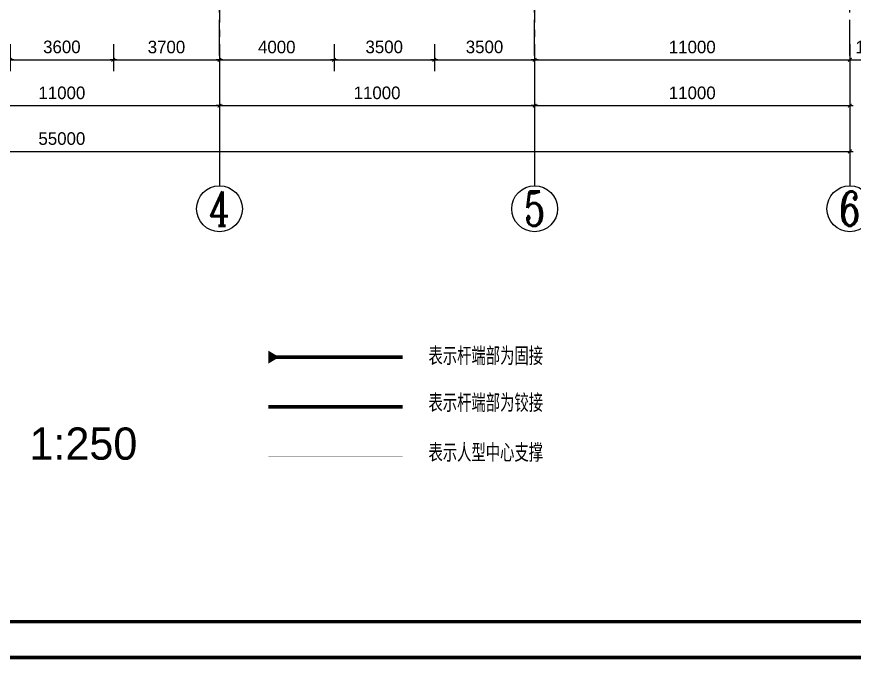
# Model space of a CAD drawing. Extents: x 31132 to 885236, y 345273 to 1212165.
# Drawn here: x 189329 to 203943, y 531355 to 542570 of the extents above; entities that cross this region are included whole.
import ezdxf
from ezdxf.enums import TextEntityAlignment as Align

# ---------------------------------------------------------------- set-up
doc = ezdxf.new("R2010")
doc.units = 0
doc.header["$LTSCALE"] = 1000
doc.linetypes.add('2', pattern=[30, 9, -6, 9, -6])
doc.linetypes.add('CENTER', pattern=[2, 1.25, -0.25, 0.25, -0.25])
doc.layers.get('0').update_dxf_attribs({"linetype": 'CONTINUOUS'})
doc.layers.get('Defpoints').update_dxf_attribs({"linetype": 'CONTINUOUS'})
for name, color, linetype in [('AXIS', 253, 'CENTER'), ('AXIS_NUM', 7, 'CONTINUOUS'), ('TEXT', 7, 'CONTINUOUS'), ('TK', 4, 'CONTINUOUS'), ('图名', 7, 'CONTINUOUS'), ('实线', 7, 'CONTINUOUS'), ('支撑构件', 6, '2'), ('轴线标注', 7, 'CONTINUOUS')]:
    doc.layers.add(name, color=color, linetype=linetype)
doc.styles.add('FS', font='')
doc.styles.add('STYLE1', font='')
doc.styles.add('TSSD_Axis', font='complex.shx', dxfattribs={"width": 0.7, "bigfont": 'hztxt.shx'})
doc.styles.add('TSSD_Rein', font='tssdeng.shx', dxfattribs={"width": 0.7, "bigfont": 'hztxt.shx'})
doc.styles.get('FS').set_extended_font_data('Structure Fonts')
doc.styles.get('STYLE1').set_extended_font_data('Structure Fonts')
doc.dimstyles.new('副本 DIM200', dxfattribs={"dimtxt": 220, "dimasz": 0.3, "dimexe": 200, "dimexo": 200, "dimgap": 100, "dimtad": 1, "dimdec": 0, "dimlfac": 2, "dimzin": 0, "dimdsep": 46, "dimtxsty": 'STYLE1', "dimblk": 'Studio2', "dimcen": 0, "dimdle": 200, "dimclrd": 6, "dimclre": 6, "dimclrt": 7, "dimazin": 0, "dimtfac": 1, "dimtdec": 0, "dimtix": 1, "dimtmove": 2, "dimatfit": 3, "dimldrblk": 'Studio2', "dimfxl": 200, "dimtolj": 1, "dimtzin": 0, "dimarcsym": 0})

# ---------------------------------------------------------------- blocks, each defined once
blk = doc.blocks.new('Studio2')
blk.add_line((-200, 0), (200, 0))
blk.add_lwpolyline([(-106, -106, 60, 60, 0), (106, 106, 100, 100, 0)], format="xyseb")
blk = doc.blocks.new('*D2014')
at = {"layer": 'Defpoints', "color": 0, "transparency": 16777216}
for p in [(176366, 541493), (203866, 541493), (203866, 540218)]:
    blk.add_point(p, dxfattribs=at)
at = {"layer": '轴线标注', "color": 6, "lineweight": -2, "transparency": 16777216}
for p, q in [((176366, 541293), (176366, 540018)), ((203866, 541293), (203866, 540018)), ((176366, 540218), (203866, 540218))]:
    blk.add_line(p, q, dxfattribs=at)
at = {"layer": '轴线标注', "color": 6, "lineweight": -2, "transparency": 16777216, "xscale": 0.3, "yscale": 0.3, "zscale": 0.3, "rotation": 180}
blk.add_blockref('Studio2', (176366, 540218), dxfattribs=at)
at = {"layer": '轴线标注', "color": 6, "lineweight": -2, "transparency": 16777216, "xscale": 0.3, "yscale": 0.3, "zscale": 0.3}
blk.add_blockref('Studio2', (203866, 540218), dxfattribs=at)
at = {"layer": '轴线标注', "color": 7, "transparency": 16777216, "insert": (190116, 540442), "char_height": 220, "attachment_point": 5, "style": 'STYLE1'}
blk.add_mtext('\\A1;55000', dxfattribs=at)
blk = doc.blocks.new('*D2019')
at = {"layer": 'Defpoints', "color": 0, "transparency": 16777216}
for p in [(189216, 542293), (191016, 542293), (191016, 541818)]:
    blk.add_point(p, dxfattribs=at)
at = {"layer": '轴线标注', "color": 6, "lineweight": -2, "transparency": 16777216}
for p, q in [((189216, 542093), (189216, 541618)), ((191016, 542093), (191016, 541618)), ((189216, 541818), (191016, 541818))]:
    blk.add_line(p, q, dxfattribs=at)
at = {"layer": '轴线标注', "color": 6, "lineweight": -2, "transparency": 16777216, "xscale": 0.3, "yscale": 0.3, "zscale": 0.3, "rotation": 180}
blk.add_blockref('Studio2', (189216, 541818), dxfattribs=at)
at = {"layer": '轴线标注', "color": 6, "lineweight": -2, "transparency": 16777216, "xscale": 0.3, "yscale": 0.3, "zscale": 0.3}
blk.add_blockref('Studio2', (191016, 541818), dxfattribs=at)
at = {"layer": '轴线标注', "color": 7, "transparency": 16777216, "insert": (190116, 542042), "char_height": 220, "attachment_point": 5, "style": 'STYLE1'}
blk.add_mtext('\\A1;3600', dxfattribs=at)
blk = doc.blocks.new('*D2020')
at = {"layer": 'Defpoints', "color": 0, "transparency": 16777216}
for p in [(191016, 542293), (192866, 542293), (192866, 541818)]:
    blk.add_point(p, dxfattribs=at)
at = {"layer": '轴线标注', "color": 6, "lineweight": -2, "transparency": 16777216}
for p, q in [((191016, 542093), (191016, 541618)), ((192866, 542093), (192866, 541618)), ((191016, 541818), (192866, 541818))]:
    blk.add_line(p, q, dxfattribs=at)
at = {"layer": '轴线标注', "color": 6, "lineweight": -2, "transparency": 16777216, "xscale": 0.3, "yscale": 0.3, "zscale": 0.3, "rotation": 180}
blk.add_blockref('Studio2', (191016, 541818), dxfattribs=at)
at = {"layer": '轴线标注', "color": 6, "lineweight": -2, "transparency": 16777216, "xscale": 0.3, "yscale": 0.3, "zscale": 0.3}
blk.add_blockref('Studio2', (192866, 541818), dxfattribs=at)
at = {"layer": '轴线标注', "color": 7, "transparency": 16777216, "insert": (191941, 542040), "char_height": 220, "attachment_point": 5, "style": 'STYLE1'}
blk.add_mtext('\\A1;3700', dxfattribs=at)
blk = doc.blocks.new('*D2021')
at = {"layer": 'Defpoints', "color": 0, "transparency": 16777216}
for p in [(192866, 542293), (194866, 542293), (194866, 541818)]:
    blk.add_point(p, dxfattribs=at)
at = {"layer": '轴线标注', "color": 6, "lineweight": -2, "transparency": 16777216}
for p, q in [((192866, 542093), (192866, 541618)), ((194866, 542093), (194866, 541618)), ((192866, 541818), (194866, 541818))]:
    blk.add_line(p, q, dxfattribs=at)
at = {"layer": '轴线标注', "color": 6, "lineweight": -2, "transparency": 16777216, "xscale": 0.3, "yscale": 0.3, "zscale": 0.3, "rotation": 180}
blk.add_blockref('Studio2', (192866, 541818), dxfattribs=at)
at = {"layer": '轴线标注', "color": 6, "lineweight": -2, "transparency": 16777216, "xscale": 0.3, "yscale": 0.3, "zscale": 0.3}
blk.add_blockref('Studio2', (194866, 541818), dxfattribs=at)
at = {"layer": '轴线标注', "color": 7, "transparency": 16777216, "insert": (193866, 542040), "char_height": 220, "attachment_point": 5, "style": 'STYLE1'}
blk.add_mtext('\\A1;4000', dxfattribs=at)
blk = doc.blocks.new('*D2022')
at = {"layer": 'Defpoints', "color": 0, "transparency": 16777216}
for p in [(194866, 542293), (196616, 542293), (196616, 541818)]:
    blk.add_point(p, dxfattribs=at)
at = {"layer": '轴线标注', "color": 6, "lineweight": -2, "transparency": 16777216}
for p, q in [((194866, 542093), (194866, 541618)), ((196616, 542093), (196616, 541618)), ((194866, 541818), (196616, 541818))]:
    blk.add_line(p, q, dxfattribs=at)
at = {"layer": '轴线标注', "color": 6, "lineweight": -2, "transparency": 16777216, "xscale": 0.3, "yscale": 0.3, "zscale": 0.3, "rotation": 180}
blk.add_blockref('Studio2', (194866, 541818), dxfattribs=at)
at = {"layer": '轴线标注', "color": 6, "lineweight": -2, "transparency": 16777216, "xscale": 0.3, "yscale": 0.3, "zscale": 0.3}
blk.add_blockref('Studio2', (196616, 541818), dxfattribs=at)
at = {"layer": '轴线标注', "color": 7, "transparency": 16777216, "insert": (195741, 542042), "char_height": 220, "attachment_point": 5, "style": 'STYLE1'}
blk.add_mtext('\\A1;3500', dxfattribs=at)
blk = doc.blocks.new('*D2023')
at = {"layer": 'Defpoints', "color": 0, "transparency": 16777216}
for p in [(196616, 542293), (198366, 542293), (198366, 541818)]:
    blk.add_point(p, dxfattribs=at)
at = {"layer": '轴线标注', "color": 6, "lineweight": -2, "transparency": 16777216}
for p, q in [((196616, 542093), (196616, 541618)), ((198366, 542093), (198366, 541618)), ((196616, 541818), (198366, 541818))]:
    blk.add_line(p, q, dxfattribs=at)
at = {"layer": '轴线标注', "color": 6, "lineweight": -2, "transparency": 16777216, "xscale": 0.3, "yscale": 0.3, "zscale": 0.3, "rotation": 180}
blk.add_blockref('Studio2', (196616, 541818), dxfattribs=at)
at = {"layer": '轴线标注', "color": 6, "lineweight": -2, "transparency": 16777216, "xscale": 0.3, "yscale": 0.3, "zscale": 0.3}
blk.add_blockref('Studio2', (198366, 541818), dxfattribs=at)
at = {"layer": '轴线标注', "color": 7, "transparency": 16777216, "insert": (197491, 542042), "char_height": 220, "attachment_point": 5, "style": 'STYLE1'}
blk.add_mtext('\\A1;3500', dxfattribs=at)
blk = doc.blocks.new('*D2024')
at = {"layer": 'Defpoints', "color": 0, "transparency": 16777216}
for p in [(198366, 542293), (203866, 542293), (203866, 541818)]:
    blk.add_point(p, dxfattribs=at)
at = {"layer": '轴线标注', "color": 6, "lineweight": -2, "transparency": 16777216}
for p, q in [((198366, 542093), (198366, 541618)), ((203866, 542093), (203866, 541618)), ((198366, 541818), (203866, 541818))]:
    blk.add_line(p, q, dxfattribs=at)
at = {"layer": '轴线标注', "color": 6, "lineweight": -2, "transparency": 16777216, "xscale": 0.3, "yscale": 0.3, "zscale": 0.3, "rotation": 180}
blk.add_blockref('Studio2', (198366, 541818), dxfattribs=at)
at = {"layer": '轴线标注', "color": 6, "lineweight": -2, "transparency": 16777216, "xscale": 0.3, "yscale": 0.3, "zscale": 0.3}
blk.add_blockref('Studio2', (203866, 541818), dxfattribs=at)
at = {"layer": '轴线标注', "color": 7, "transparency": 16777216, "insert": (201116, 542040), "char_height": 220, "attachment_point": 5, "style": 'STYLE1'}
blk.add_mtext('\\A1;11000', dxfattribs=at)
blk = doc.blocks.new('*D2025')
at = {"layer": 'Defpoints', "color": 0, "transparency": 16777216}
for p in [(203866, 542293), (204716, 542293), (204716, 541818)]:
    blk.add_point(p, dxfattribs=at)
at = {"layer": '轴线标注', "color": 6, "lineweight": -2, "transparency": 16777216}
for p, q in [((203866, 542093), (203866, 541618)), ((204716, 542093), (204716, 541618)), ((203866, 541818), (203865, 541818)), ((203866, 541818), (204716, 541818)), ((204716, 541818), (204717, 541818))]:
    blk.add_line(p, q, dxfattribs=at)
at = {"layer": '轴线标注', "color": 6, "lineweight": -2, "transparency": 16777216, "xscale": 0.3, "yscale": 0.3, "zscale": 0.3}
blk.add_blockref('Studio2', (203866, 541818), dxfattribs=at)
at = {"layer": '轴线标注', "color": 6, "lineweight": -2, "transparency": 16777216, "xscale": 0.3, "yscale": 0.3, "zscale": 0.3, "rotation": 180}
blk.add_blockref('Studio2', (204716, 541818), dxfattribs=at)
at = {"layer": '轴线标注', "color": 7, "transparency": 16777216, "insert": (204291, 542040), "char_height": 220, "attachment_point": 5, "style": 'STYLE1'}
blk.add_mtext('\\A1;1700', dxfattribs=at)
blk = doc.blocks.new('*D2027')
at = {"layer": 'Defpoints', "color": 0, "transparency": 16777216}
for p in [(187366, 542293), (192866, 542293), (192866, 541018)]:
    blk.add_point(p, dxfattribs=at)
at = {"layer": '轴线标注', "color": 6, "lineweight": -2, "transparency": 16777216}
for p, q in [((187366, 542093), (187366, 540818)), ((192866, 542093), (192866, 540818)), ((187366, 541018), (192866, 541018))]:
    blk.add_line(p, q, dxfattribs=at)
at = {"layer": '轴线标注', "color": 6, "lineweight": -2, "transparency": 16777216, "xscale": 0.3, "yscale": 0.3, "zscale": 0.3, "rotation": 180}
blk.add_blockref('Studio2', (187366, 541018), dxfattribs=at)
at = {"layer": '轴线标注', "color": 6, "lineweight": -2, "transparency": 16777216, "xscale": 0.3, "yscale": 0.3, "zscale": 0.3}
blk.add_blockref('Studio2', (192866, 541018), dxfattribs=at)
at = {"layer": '轴线标注', "color": 7, "transparency": 16777216, "insert": (190116, 541240), "char_height": 220, "attachment_point": 5, "style": 'STYLE1'}
blk.add_mtext('\\A1;11000', dxfattribs=at)
blk = doc.blocks.new('*D2028')
at = {"layer": 'Defpoints', "color": 0, "transparency": 16777216}
for p in [(192866, 542293), (198366, 542293), (198366, 541018)]:
    blk.add_point(p, dxfattribs=at)
at = {"layer": '轴线标注', "color": 6, "lineweight": -2, "transparency": 16777216}
for p, q in [((192866, 542093), (192866, 540818)), ((198366, 542093), (198366, 540818)), ((192866, 541018), (198366, 541018))]:
    blk.add_line(p, q, dxfattribs=at)
at = {"layer": '轴线标注', "color": 6, "lineweight": -2, "transparency": 16777216, "xscale": 0.3, "yscale": 0.3, "zscale": 0.3, "rotation": 180}
blk.add_blockref('Studio2', (192866, 541018), dxfattribs=at)
at = {"layer": '轴线标注', "color": 6, "lineweight": -2, "transparency": 16777216, "xscale": 0.3, "yscale": 0.3, "zscale": 0.3}
blk.add_blockref('Studio2', (198366, 541018), dxfattribs=at)
at = {"layer": '轴线标注', "color": 7, "transparency": 16777216, "insert": (195616, 541240), "char_height": 220, "attachment_point": 5, "style": 'STYLE1'}
blk.add_mtext('\\A1;11000', dxfattribs=at)
blk = doc.blocks.new('*D2029')
at = {"layer": 'Defpoints', "color": 0, "transparency": 16777216}
for p in [(198366, 542293), (203866, 542293), (203866, 541018)]:
    blk.add_point(p, dxfattribs=at)
at = {"layer": '轴线标注', "color": 6, "lineweight": -2, "transparency": 16777216}
for p, q in [((198366, 542093), (198366, 540818)), ((203866, 542093), (203866, 540818)), ((198366, 541018), (203866, 541018))]:
    blk.add_line(p, q, dxfattribs=at)
at = {"layer": '轴线标注', "color": 6, "lineweight": -2, "transparency": 16777216, "xscale": 0.3, "yscale": 0.3, "zscale": 0.3, "rotation": 180}
blk.add_blockref('Studio2', (198366, 541018), dxfattribs=at)
at = {"layer": '轴线标注', "color": 6, "lineweight": -2, "transparency": 16777216, "xscale": 0.3, "yscale": 0.3, "zscale": 0.3}
blk.add_blockref('Studio2', (203866, 541018), dxfattribs=at)
at = {"layer": '轴线标注', "color": 7, "transparency": 16777216, "insert": (201116, 541240), "char_height": 220, "attachment_point": 5, "style": 'STYLE1'}
blk.add_mtext('\\A1;11000', dxfattribs=at)
blk = doc.blocks.new('ts_axno')
at = {"color": 0, "linetype": 'ByBlock', "lineweight": -2}
blk.add_circle((0, 0), 0.5, dxfattribs=at)
at = {"color": 0, "linetype": 'ByBlock', "lineweight": -2, "style": 'TSSD_Axis', "width": 0.7}
blk.add_attdef('A', text='', height=0.6, dxfattribs=at).set_placement((0, 0), align=Align.MIDDLE_CENTER)

msp = doc.modelspace()

# ---------------------------------------------------------------- linework, layer by layer
at = {"layer": 'AXIS', "ltscale": 0.5}
for p, q in [((192865.94, 541893.16), (192865.94, 564593.16)), ((198365.94, 541893.16), (198365.94, 564593.16)), ((203865.94, 541893.16), (203865.94, 564593.16)), ((192865.94, 564093.16), (192865.94, 541393.16)), ((198365.94, 564093.16), (198365.94, 541393.16))]:
    msp.add_line(p, q, dxfattribs=at)
at = {"layer": 'AXIS_NUM'}
for p, q in [((192865.94, 541404.88), (192865.94, 539618.16)), ((198365.94, 541404.88), (198365.94, 539618.16)), ((203865.94, 541404.88), (203865.94, 539618.16))]:
    msp.add_line(p, q, dxfattribs=at)
at = {"layer": 'TK', "const_width": 62.5}
for points in [[(166162.8, 531386.49), (166162.8, 568511.49), (218662.8, 568511.49), (218662.8, 531386.49)], [(169287.8, 532011.49), (169287.8, 567886.49), (218037.8, 567886.49), (218037.8, 532011.49)]]:
    msp.add_lwpolyline(points, close=True, dxfattribs=at)
at = {"layer": '实线', "color": 4, "linetype": 'Continuous', "lineweight": -3}
msp.add_lwpolyline([(193719.66, 536628.38, 225, 0, 0), (193907.16, 536628.38, 125, 125, 0)], format="xyseb", dxfattribs=at)
at = {"layer": '实线', "color": 4, "linetype": 'Continuous', "lineweight": -3, "const_width": 62.5}
msp.add_lwpolyline([(193719.66, 536628.38), (196063.41, 536628.38)], dxfattribs=at)
at = {"layer": '实线', "color": 3, "linetype": 'Continuous', "lineweight": -3, "const_width": 62.5}
msp.add_lwpolyline([(193719.66, 535761.26), (196063.41, 535761.26)], dxfattribs=at)
at = {"layer": '支撑构件', "ltscale": 0.01, "const_width": 5.62}
msp.add_lwpolyline([(196063.41, 534898.9), (193719.66, 534898.9)], dxfattribs=at)

# ---------------------------------------------------------------- block references
at = {"layer": 'AXIS_NUM'}
ref = msp.add_blockref('ts_axno', (192865.94, 539218.16), dxfattribs=dict(at, xscale=800, yscale=800, zscale=800))
ref.add_attrib('1', '4', dxfattribs={"height": 600, "style": 'TSSD_Axis', "width": 0.7}).set_placement((192865.94, 539218.16), align=Align.MIDDLE_CENTER)
ref = msp.add_blockref('ts_axno', (198365.94, 539218.16), dxfattribs=dict(at, xscale=800, yscale=800, zscale=800))
ref.add_attrib('1', '5', dxfattribs={"height": 600, "style": 'TSSD_Axis', "width": 0.7}).set_placement((198365.94, 539218.16), align=Align.MIDDLE_CENTER)
ref = msp.add_blockref('ts_axno', (203865.94, 539218.16), dxfattribs=dict(at, xscale=800, yscale=800, zscale=800))
ref.add_attrib('1', '6', dxfattribs={"height": 600, "style": 'TSSD_Axis', "width": 0.7}).set_placement((203865.94, 539218.16), align=Align.MIDDLE_CENTER)

# ---------------------------------------------------------------- texts
at = {"layer": 'TEXT', "lineweight": 20, "style": 'TSSD_Rein', "width": 0.8}
for s, p in [('表示杆端部为固接', (196512.8, 536489.04)), ('表示杆端部为铰接', (196512.8, 535671.06)), ('表示人型中心支撑', (196512.8, 534801.05))]:
    msp.add_text(s, height=312.5, dxfattribs=at).set_placement(p)
at = {"layer": '图名', "style": 'FS'}
msp.add_text('1:250', height=562.5, dxfattribs=at).set_placement((189550.45, 534669.35), align=Align.BOTTOM_LEFT)

# ---------------------------------------------------------------- dimensions: what is measured, and where the dimension line sits
at = {"layer": '轴线标注'}
for base, p1, p2, picture, middle in [((192865.94, 541018.16), (187365.94, 542293.16), (192865.94, 542293.16), '*D2027', (190115.94, 541240.31)), ((191015.94, 541818.16), (189215.94, 542293.16), (191015.94, 542293.16), '*D2019', (190115.94, 542041.59)), ((192865.94, 541818.16), (191015.94, 542293.16), (192865.94, 542293.16), '*D2020', (191940.94, 542040.31)), ((194865.94, 541818.16), (192865.94, 542293.16), (194865.94, 542293.16), '*D2021', (193865.94, 542040.31)), ((198365.94, 541018.16), (192865.94, 542293.16), (198365.94, 542293.16), '*D2028', (195615.94, 541240.31)), ((196615.94, 541818.16), (194865.94, 542293.16), (196615.94, 542293.16), '*D2022', (195740.94, 542042.23)), ((198365.94, 541818.16), (196615.94, 542293.16), (198365.94, 542293.16), '*D2023', (197490.94, 542042.23)), ((203865.94, 541818.16), (198365.94, 542293.16), (203865.94, 542293.16), '*D2024', (201115.94, 542040.31)), ((203865.94, 541018.16), (198365.94, 542293.16), (203865.94, 542293.16), '*D2029', (201115.94, 541240.31)), ((204715.94, 541818.16), (203865.94, 542293.16), (204715.94, 542293.16), '*D2025', (204290.94, 542040.31)), ((203865.94, 540218.16), (176365.94, 541493.16), (203865.94, 541493.16), '*D2014', (190115.94, 540442.23))]:
    dim = msp.add_linear_dim(base=base, p1=p1, p2=p2, dimstyle='副本 DIM200', dxfattribs=at)
    dim.commit()
    dim.dimension.update_dxf_attribs({"geometry": picture, "text_midpoint": middle})

doc.saveas('drawing.dxf')
